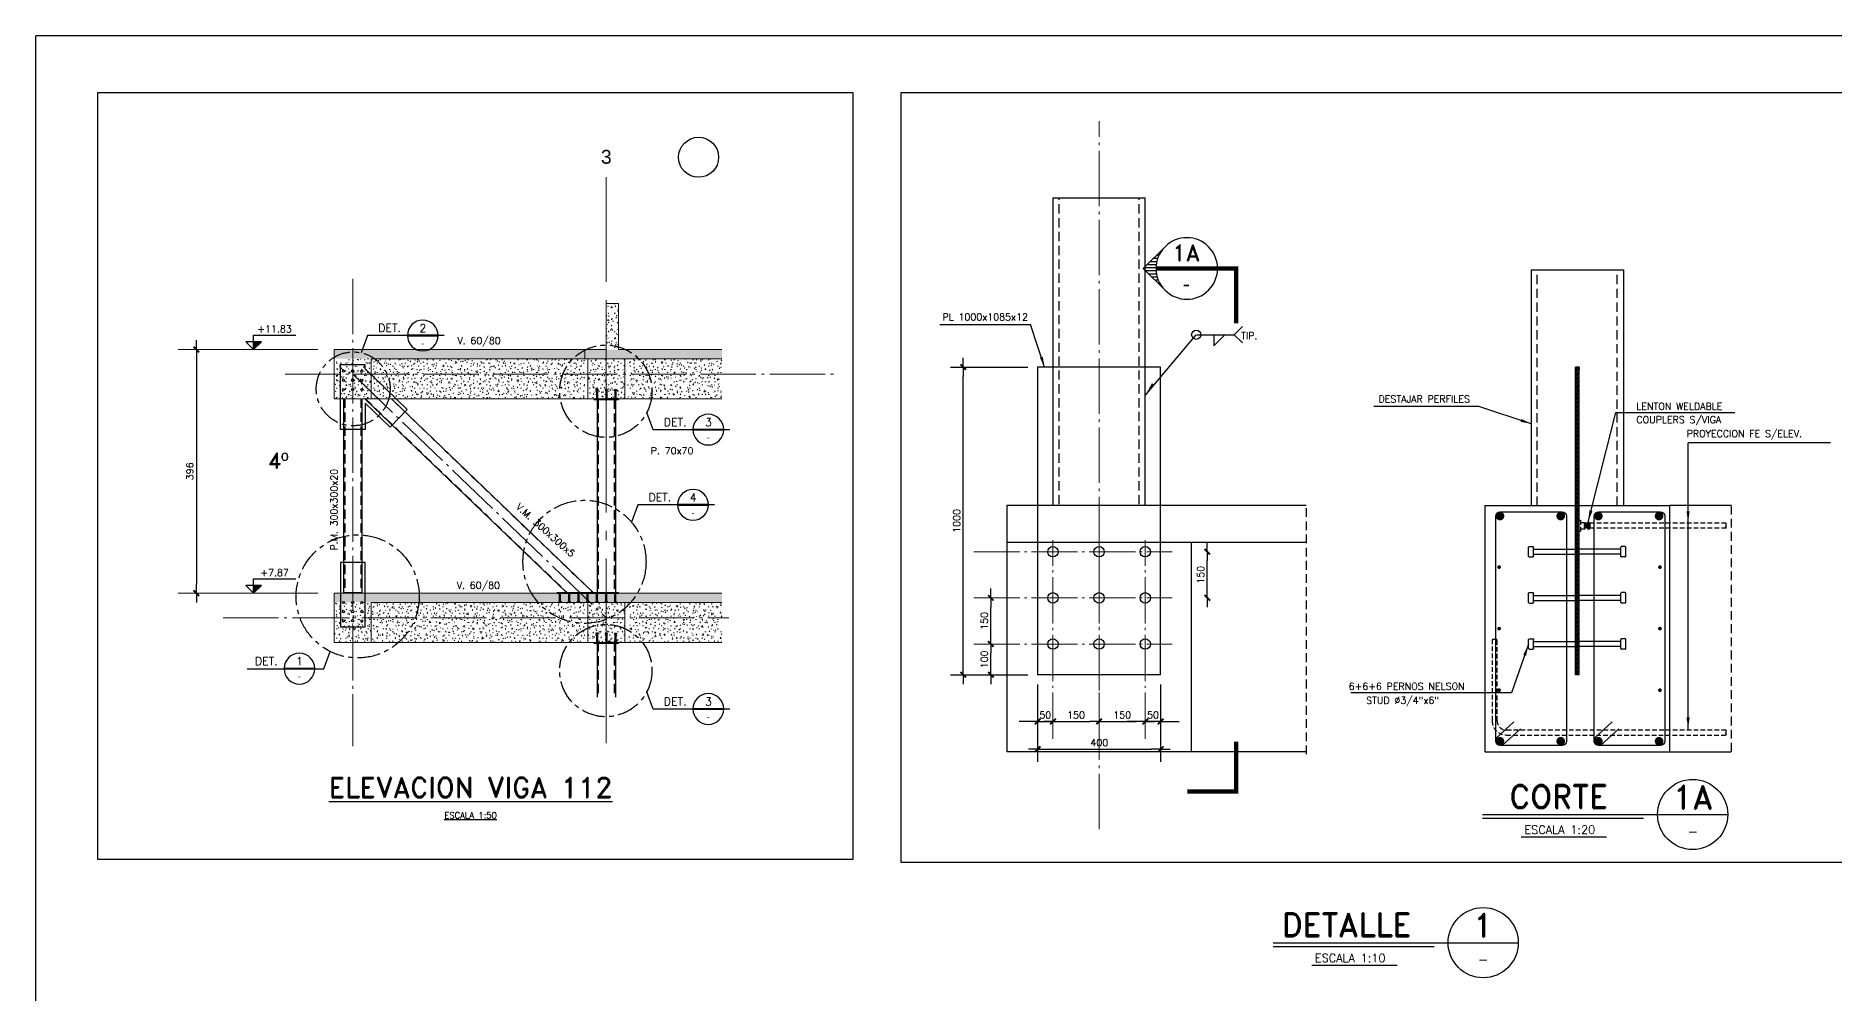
# Model space of a CAD drawing. Extents: x -16871 to 13446, y -24256 to 30894.
# Drawn here: x -58 to 2863, y 2563 to 4118 of the extents above; entities that cross this region are included whole.
import ezdxf
from ezdxf.enums import TextEntityAlignment as Align

# ---------------------------------------------------------------- set-up
doc = ezdxf.new("R2010")
doc.units = 0
doc.header["$LTSCALE"] = 30
doc.header["$MEASUREMENT"] = 0
for name, pattern in [('CENTER', [2, 1.25, -0.25, 0.25, -0.25]), ('DASHED', [0.75, 0.5, -0.25]), ('EJES', [12.5, 10, -1, 0.5, -1]), ('HIDDEN', [0.375, 0.25, -0.125]), ('RLE-PROYECCION', [0.71438, 0.47625, -0.23813])]:
    doc.linetypes.add(name, pattern=pattern)
doc.layers.get('0').update_dxf_attribs({"linetype": 'CONTINUOUS'})
for name, color, linetype in [('FE', 7, 'CONTINUOUS'), ('RL-CORTES', 5, 'CONTINUOUS'), ('RLA-CORTES', 5, 'CONTINUOUS'), ('RLA-COTAS1', 2, 'CONTINUOUS'), ('RLA-COTAS2', 1, 'CONTINUOUS'), ('RLA-FORMATO', 7, 'CONTINUOUS'), ('RLA-HATCH', 1, 'CONTINUOUS'), ('RLA-MUROS', 5, 'CONTINUOUS'), ('RLA-PERFILES', 3, 'CONTINUOUS'), ('RLA-SEGMENTO1', 2, 'DASHED'), ('RLA-SOLDADURAS', 2, 'CONTINUOUS'), ('RLA-TEXTOS', 3, 'CONTINUOUS'), ('RLA-TEXTOS2', 6, 'CONTINUOUS'), ('TEXTOS', 3, 'CONTINUOUS'), ('TEXTOS50A', 3, 'CONTINUOUS')]:
    doc.layers.add(name, color=color, linetype=linetype)
doc.layers.add('RLA-ACHURADO', color=30, linetype='RLE-PROYECCION', lineweight=15, transparency=0.7)
for name, color, linetype, lineweight in [('RLA-CONTORNO', 30, 'CONTINUOUS', 15), ('RLA-EJE', 3, 'CONTINUOUS', 25), ('RLA-EJES', 1, 'EJES', 9), ('RLA-NIVEL-1', 1, 'CONTINUOUS', 9), ('RLA-TEXTOS-1', 9, 'CONTINUOUS', 9), ('RLA-TITULO', 6, 'CONTINUOUS', 25)]:
    doc.layers.add(name, color=color, linetype=linetype, lineweight=lineweight)
doc.styles.add('Arial_1', font='arial.ttf', dxfattribs={"height": 22.5})
doc.styles.add('ROMAND', font='romand', dxfattribs={"height": 31.5})
doc.styles.add('RomanD_1', font='romand__.ttf', dxfattribs={"height": 10})
doc.styles.add('ROMANS', font='romans.shx', dxfattribs={"height": 11.25})
doc.styles.add('SIETE50', font='ROMAND.SHX', dxfattribs={"height": 31.5})
doc.linetypes.add('ZIGZAG', pattern='A,0.0001,-0.2,[131,ltypeshp.shx,S=0.2,R=0,X=-0.2,Y=0],-0.4,[131,ltypeshp.shx,S=0.2,R=180,X=0.2,Y=0],-0.2', length=0.8001)
doc.dimstyles.new('ING-50', dxfattribs={"dimscale": 50, "dimtxt": 0.27, "dimasz": 0.3, "dimexe": 0, "dimexo": 0, "dimgap": 0.1, "dimtad": 1, "dimdec": 1, "dimzin": 12, "dimdsep": 46, "dimtxsty": 'ROMANS', "dimblk": 'TICK1', "dimblk1": 'TICK1', "dimblk2": 'TICK1', "dimcen": 0.09, "dimclrd": 2, "dimclre": 1, "dimclrt": 3, "dimadec": 0, "dimazin": 0, "dimtfac": 1, "dimtdec": 0, "dimtix": 1, "dimtmove": 2, "dimatfit": 3, "dimldrblk": 'TICK1', "dimfxl": 0, "dimfxlon": 1, "dimtolj": 1, "dimtzin": 0, "dimarcsym": 0})
doc.dimstyles.new('ING10M', dxfattribs={"dimscale": 50, "dimtxt": 0.27, "dimasz": 0.3, "dimexe": 0.2, "dimexo": 1, "dimgap": 0.1, "dimtad": 1, "dimdec": 1, "dimlfac": 2, "dimzin": 12, "dimdsep": 46, "dimtxsty": 'ROMANS', "dimblk1": 'TICK1', "dimblk2": 'TICK1', "dimsah": 1, "dimcen": 0.09, "dimse1": 1, "dimse2": 1, "dimclrd": 2, "dimclre": 4, "dimclrt": 3, "dimadec": 0, "dimazin": 0, "dimtfac": 1, "dimtdec": 1, "dimtix": 1, "dimtmove": 2, "dimatfit": 3, "dimldrblk": 'TICK1', "dimfxl": 1, "dimtolj": 1, "dimtzin": 12, "dimarcsym": 0})
pattern_1 = [(0, (1648.658, 385.9916), (20.32, 5.08), [1.676, -13.564, 1.676, -13.564, -81.28]), (0, (1648.658, 385.9916), (20.32, 5.08), [-30.48, 1.676, -28.804, 1.676, -13.564, -35.56]), (0, (1648.658, 385.9916), (20.32, 5.08), [-76.2, 1.676, -8.484, 1.676, -23.724]), (120, (1656.278, 388.5316), (-14.559409, 15.057636), [1.676, -13.564, 1.676, -13.564, -81.28]), (120, (1656.278, 388.5316), (-14.559409, 15.057636), [-30.48, 1.676, -28.804, 1.676, -13.564, -35.56]), (120, (1656.278, 388.5316), (-14.559409, 15.057636), [-76.2, 1.676, -8.484, 1.676, -23.724]), (240, (1658.818, 398.6916), (-5.760591, -20.137636), [1.676, -13.564, 1.676, -13.564, -81.28]), (240, (1658.818, 398.6916), (-5.760591, -20.137636), [-30.48, 1.676, -28.804, 1.676, -13.564, -35.56]), (240, (1658.818, 398.6916), (-5.760591, -20.137636), [-76.2, 1.676, -8.484, 1.676, -23.724])]
pattern_2 = [(225, (700.31485, 5066.09225), (-0.35355339, 0.35355339), []), (135, (700.31485, 5066.09225), (0.35355339, 0.35355339), [])]

# ---------------------------------------------------------------- blocks, each defined once
blk = doc.blocks.new('T-DETALL')
at = {"color": 6}
for p, q in [((-154.5, -3.1), (177.6, -3.1)), ((-154.5, -8.1), (63.6, -8.1))]:
    blk.add_line(p, q, dxfattribs=at)
at = {"color": 3}
blk.add_line((-102.1, -33.6), (13.5, -33.6), dxfattribs=at)
blk.add_circle((130.1, -3.1), 47.5, dxfattribs=at)
at = {"color": 6, "style": 'SIETE50'}
blk.add_text('DETALLE', height=31.5, dxfattribs=at).set_placement((-142.7, 5.5))
blk.add_attdef('A', text='', height=31.5, dxfattribs=at).set_placement((130.2, 20.5), align=Align.MIDDLE_CENTER)
at = {"color": 3, "style": 'ROMANS'}
blk.add_attdef('ESCALA', (-97.8, -29.4), '', height=11.2, dxfattribs=at)
blk.add_attdef('-', text='', height=13, dxfattribs=at).set_placement((130.2, -25.9), align=Align.MIDDLE)
blk = doc.blocks.new('A$C056A6877')
at = {"layer": 'RLA-PERFILES'}
for p, q in [((0, 7.5), (0, -7.5)), ((1, 8.5), (7, 8.5)), ((8, 7.5), (8, -7.5)), ((8, 4), (76, 4)), ((1, -8.5), (7, -8.5)), ((8, -4), (76, -4))]:
    blk.add_line(p, q, dxfattribs=at)
for centre, start, end in [((1, 7.5), 90, 180), ((7, 7.5), 0, 90), ((1, -7.5), 180, 270), ((7, -7.5), 270, 0)]:
    blk.add_arc(centre, 1, start, end, dxfattribs=at)
blk = doc.blocks.new('*U17')
at = {"color": 2}
for p, q in [((10.3, 195), (25.1, 181.5)), ((5, 189.3), (19.8, 175.8))]:
    blk.add_line(p, q, dxfattribs=at)
at = {"layer": 'RLA-CORTES', "color": 2}
for p, q in [((5, 191.5), (5, 8.5)), ((59, 195), (8.5, 195)), ((62.5, 8.5), (62.5, 191.5)), ((8.5, 5), (59, 5))]:
    blk.add_line(p, q, dxfattribs=at)
for centre, start, end in [((8.5, 191.5), 90, 180), ((59, 191.5), 0, 90), ((8.5, 8.5), 180, 270), ((59, 8.5), 270, 0)]:
    blk.add_arc(centre, 3.5, start, end, dxfattribs=at)
blk = doc.blocks.new('FLECHA')
at = {"color": 2}
blk.add_lwpolyline([(0, 0, 0, 5, 0), (19.2, 0, 5, 5, 0)], format="xyseb", dxfattribs=at)
blk = doc.blocks.new('FP_5-EJE G')
at = {"layer": 'RLA-CONTORNO'}
blk.add_line((-1239.8, 1102), (-1239.8, 1102), dxfattribs=at)
blk = doc.blocks.new('Grid - RLE-EJE-192293-EJE G')
at = {"layer": 'RLA-EJE'}
blk.add_circle((410.2, 1495.5), 32.5, dxfattribs=at)
blk = doc.blocks.new('TICK1')
at = {"color": 2}
for points in [[(0, 0), (-1, 0)], [(0, 0), (1, 0)]]:
    blk.add_lwpolyline(points, dxfattribs=at)
at = {"color": 2, "const_width": 0.2}
blk.add_lwpolyline([(-0.3, -0.3), (0.3, 0.3)], dxfattribs=at)
blk = doc.blocks.new('*D23')
at = {"layer": 'RLA-COTAS1', "color": 2, "lineweight": -2, "transparency": 16777216}
blk.add_line((202.5, 3593.5), (202.5, 3227.5), dxfattribs=at)
at = {"layer": 'RLA-COTAS1', "color": 2, "lineweight": -2, "transparency": 16777216, "xscale": 15, "yscale": 15, "zscale": 15}
for p, rotation in [((202.5, 3608.5), 90), ((202.5, 3212.5), 270)]:
    blk.add_blockref('TICK1', p, dxfattribs=dict(at, rotation=rotation))
at = {"layer": 'RLA-COTAS1', "color": 3, "transparency": 16777216, "insert": (191.9, 3410.5), "char_height": 11.25, "attachment_point": 5, "rotation": 90, "style": 'ROMANS'}
blk.add_mtext('\\A1;396', dxfattribs=at)
blk = doc.blocks.new('nivel-el')
blk.add_hatch(color=1).paths.add_polyline_path([(0, 0), (12.5, 12.5), (0, 12.5)])
at = {"color": 3}
blk.add_lwpolyline([(0, 0), (12.5, 12.5), (-12.5, 12.5), (0, 0), (0, 23.61), (68.35, 23.61)], dxfattribs=at)
blk.add_lwpolyline([(0, 0), (12.5, 12.5), (0, 12.5), (0, 0)])
at = {"color": 3, "style": 'ROMANS', "flags": 4}
blk.add_attdef('%%P0.00', text='', height=11.25, dxfattribs=at).set_placement((33.96, 27.67), align=Align.CENTER)
blk = doc.blocks.new('SEAN')
at = {"color": 2, "const_width": 3.5}
blk.add_lwpolyline([(116.8, 0), (66.8, 0)], dxfattribs=at)
at = {"color": 1}
blk.add_arc((91.8, 0), 25, 0, 359.9024, dxfattribs=at)
at = {"color": 3, "style": 'ROMAND'}
blk.add_text('DET.', height=13, dxfattribs=at).set_placement((19.5, 5.7))
blk.add_attdef('1', text='', height=13, dxfattribs=at).set_placement((92, 12), align=Align.MIDDLE)
at = {"color": 3}
blk.add_attdef('-', text='', height=10, dxfattribs=at).set_placement((91.7, -12.5), align=Align.MIDDLE)
blk = doc.blocks.new('*D24')
at = {"layer": 'RLA-COTAS1', "color": 2, "lineweight": -2, "transparency": 16777216}
blk.add_line((1684.3, 3004), (1729.3, 3004), dxfattribs=at)
at = {"layer": 'RLA-COTAS1', "color": 2, "lineweight": -2, "transparency": 16777216, "xscale": 15, "yscale": 15, "zscale": 15, "rotation": 180}
blk.add_blockref('TICK1', (1669.3, 3004), dxfattribs=at)
at = {"layer": 'RLA-COTAS1', "color": 2, "lineweight": -2, "transparency": 16777216, "xscale": 15, "yscale": 15, "zscale": 15}
blk.add_blockref('TICK1', (1744.3, 3004), dxfattribs=at)
at = {"layer": 'RLA-COTAS1', "color": 3, "transparency": 16777216, "insert": (1706.8, 3014.6), "char_height": 11.25, "attachment_point": 5, "style": 'ROMANS'}
blk.add_mtext('\\A1;150', dxfattribs=at)
blk = doc.blocks.new('*D25')
at = {"layer": 'RLA-COTAS1', "color": 2, "lineweight": -2, "transparency": 16777216}
for p, q in [((1554.3, 3004), (1539.3, 3004)), ((1569.3, 3004), (1594.3, 3004)), ((1609.3, 3004), (1624.3, 3004))]:
    blk.add_line(p, q, dxfattribs=at)
at = {"layer": 'RLA-COTAS1', "color": 2, "lineweight": -2, "transparency": 16777216, "xscale": 15, "yscale": 15, "zscale": 15}
blk.add_blockref('TICK1', (1569.3, 3004), dxfattribs=at)
at = {"layer": 'RLA-COTAS1', "color": 2, "lineweight": -2, "transparency": 16777216, "xscale": 15, "yscale": 15, "zscale": 15, "rotation": 180}
blk.add_blockref('TICK1', (1594.3, 3004), dxfattribs=at)
at = {"layer": 'RLA-COTAS1', "color": 3, "transparency": 16777216, "insert": (1581.8, 3014.6), "char_height": 11.25, "attachment_point": 5, "style": 'ROMANS'}
blk.add_mtext('\\A1;50', dxfattribs=at)
blk = doc.blocks.new('*D26')
at = {"layer": 'RLA-COTAS1', "color": 2, "lineweight": -2, "transparency": 16777216}
blk.add_line((1584.6, 2959), (1754.6, 2959), dxfattribs=at)
at = {"layer": 'RLA-COTAS1', "color": 2, "lineweight": -2, "transparency": 16777216, "xscale": 15, "yscale": 15, "zscale": 15, "rotation": 180}
blk.add_blockref('TICK1', (1569.6, 2959), dxfattribs=at)
at = {"layer": 'RLA-COTAS1', "color": 2, "lineweight": -2, "transparency": 16777216, "xscale": 15, "yscale": 15, "zscale": 15}
blk.add_blockref('TICK1', (1769.6, 2959), dxfattribs=at)
at = {"layer": 'RLA-COTAS1', "color": 3, "transparency": 16777216, "insert": (1669.6, 2969.6), "char_height": 11.25, "attachment_point": 5, "style": 'ROMANS'}
blk.add_mtext('\\A1;400', dxfattribs=at)
blk = doc.blocks.new('*D27')
at = {"layer": 'RLA-COTAS1', "color": 2, "lineweight": -2, "transparency": 16777216}
for p, q in [((1729.3, 3004), (1714.3, 3004)), ((1769.3, 3004), (1744.3, 3004)), ((1784.3, 3004), (1799.3, 3004))]:
    blk.add_line(p, q, dxfattribs=at)
at = {"layer": 'RLA-COTAS1', "color": 2, "lineweight": -2, "transparency": 16777216, "xscale": 15, "yscale": 15, "zscale": 15}
blk.add_blockref('TICK1', (1744.3, 3004), dxfattribs=at)
at = {"layer": 'RLA-COTAS1', "color": 2, "lineweight": -2, "transparency": 16777216, "xscale": 15, "yscale": 15, "zscale": 15, "rotation": 180}
blk.add_blockref('TICK1', (1769.3, 3004), dxfattribs=at)
at = {"layer": 'RLA-COTAS1', "color": 3, "transparency": 16777216, "insert": (1756.8, 3014.6), "char_height": 11.25, "attachment_point": 5, "style": 'ROMANS'}
blk.add_mtext('\\A1;50', dxfattribs=at)
blk = doc.blocks.new('*D28')
at = {"layer": 'RLA-COTAS1', "color": 2, "lineweight": -2, "transparency": 16777216}
blk.add_line((1609.3, 3004), (1654.3, 3004), dxfattribs=at)
at = {"layer": 'RLA-COTAS1', "color": 2, "lineweight": -2, "transparency": 16777216, "xscale": 15, "yscale": 15, "zscale": 15, "rotation": 180}
blk.add_blockref('TICK1', (1594.3, 3004), dxfattribs=at)
at = {"layer": 'RLA-COTAS1', "color": 2, "lineweight": -2, "transparency": 16777216, "xscale": 15, "yscale": 15, "zscale": 15}
blk.add_blockref('TICK1', (1669.3, 3004), dxfattribs=at)
at = {"layer": 'RLA-COTAS1', "color": 3, "transparency": 16777216, "insert": (1631.8, 3014.6), "char_height": 11.25, "attachment_point": 5, "style": 'ROMANS'}
blk.add_mtext('\\A1;150', dxfattribs=at)
blk = doc.blocks.new('*D29')
at = {"layer": 'RLA-COTAS1', "color": 2, "lineweight": -2, "transparency": 16777216}
blk.add_line((1845.1, 3219.9), (1845.1, 3264.9), dxfattribs=at)
at = {"layer": 'RLA-COTAS1', "color": 2, "lineweight": -2, "transparency": 16777216, "xscale": 15, "yscale": 15, "zscale": 15}
for p, rotation in [((1845.1, 3279.9), 90), ((1845.1, 3204.9), 270)]:
    blk.add_blockref('TICK1', p, dxfattribs=dict(at, rotation=rotation))
at = {"layer": 'RLA-COTAS1', "color": 3, "transparency": 16777216, "insert": (1834.5, 3242.4), "char_height": 11.25, "attachment_point": 5, "rotation": 90, "style": 'ROMANS'}
blk.add_mtext('\\A1;150', dxfattribs=at)
blk = doc.blocks.new('*D30')
at = {"layer": 'RLA-COTAS1', "color": 2, "lineweight": -2, "transparency": 16777216}
blk.add_line((1493.4, 3144.9), (1493.4, 3189.9), dxfattribs=at)
at = {"layer": 'RLA-COTAS1', "color": 2, "lineweight": -2, "transparency": 16777216, "xscale": 15, "yscale": 15, "zscale": 15}
for p, rotation in [((1493.4, 3204.9), 90), ((1493.4, 3129.9), 270)]:
    blk.add_blockref('TICK1', p, dxfattribs=dict(at, rotation=rotation))
at = {"layer": 'RLA-COTAS1', "color": 3, "transparency": 16777216, "insert": (1482.8, 3167.4), "char_height": 11.25, "attachment_point": 5, "rotation": 90, "style": 'ROMANS'}
blk.add_mtext('\\A1;150', dxfattribs=at)
blk = doc.blocks.new('*D31')
at = {"layer": 'RLA-COTAS1', "color": 2, "lineweight": -2, "transparency": 16777216}
blk.add_line((1493.4, 3094.9), (1493.4, 3114.9), dxfattribs=at)
at = {"layer": 'RLA-COTAS1', "color": 2, "lineweight": -2, "transparency": 16777216, "xscale": 15, "yscale": 15, "zscale": 15}
for p, rotation in [((1493.4, 3129.9), 90), ((1493.4, 3079.9), 270)]:
    blk.add_blockref('TICK1', p, dxfattribs=dict(at, rotation=rotation))
at = {"layer": 'RLA-COTAS1', "color": 3, "transparency": 16777216, "insert": (1482.8, 3104.9), "char_height": 11.25, "attachment_point": 5, "rotation": 90, "style": 'ROMANS'}
blk.add_mtext('\\A1;100', dxfattribs=at)
blk = doc.blocks.new('*X32')
at = {"color": 0}
for p, q in [((2610.1, 1260), (2610.4, 1260)), ((2611.9, 1257.5), (2612.9, 1257.5)), ((2613.2, 1255), (2615.4, 1255)), ((2614.2, 1252.5), (2617.9, 1252.5)), ((2614.9, 1250), (2620.4, 1250)), ((2615.3, 1247.5), (2622.9, 1247.5)), ((2615.4, 1242.5), (2623.9, 1242.5)), ((2615.5, 1245), (2625.4, 1245)), ((2608.8, 1227.5), (2608.9, 1227.5)), ((2610.9, 1230), (2611.4, 1230)), ((2612.4, 1232.5), (2613.9, 1232.5)), ((2613.6, 1235), (2616.4, 1235)), ((2614.5, 1237.5), (2618.9, 1237.5)), ((2615.1, 1240), (2621.4, 1240))]:
    blk.add_line(p, q, dxfattribs=at)
blk = doc.blocks.new('*U34')
at = {"layer": 'RLA-CORTES', "color": 2, "linetype": 'Continuous'}
for p, q in [((-57.7, 77.3), (-75.4, 59.6)), ((-75.4, 59.6), (-57.7, 42))]:
    blk.add_line(p, q, dxfattribs=at)
at = {"layer": 'RLA-CORTES', "color": 2, "linetype": 'Continuous', "const_width": 3.5}
blk.add_lwpolyline([(-65, 59.6), (0, 59.6), (0, 15.1)], dxfattribs=at)
at = {"layer": 'RLA-CORTES', "color": 2, "const_width": 3.51}
blk.add_lwpolyline([(-39.5, -365.4), (0, -365.4), (0, -325)], dxfattribs=at)
at = {"layer": 'RLA-CORTES', "color": 2, "linetype": 'Continuous'}
blk.add_arc((-40, 59.6), 25, 135, 225, dxfattribs=at)
at = {"layer": 'RLA-CORTES', "color": 1, "linetype": 'Continuous'}
blk.add_arc((-40, 59.6), 25, 225, 135, dxfattribs=at)
at = {"layer": 'RLA-CORTES', "color": 2, "linetype": 'Continuous', "xscale": -1}
blk.add_blockref('*X32', (2550.5, -1184.9), dxfattribs=at)
at = {"layer": 'RLA-CORTES', "color": 3, "linetype": 'Continuous', "style": 'ROMAND', "flags": 12}
blk.add_attdef('CORTE', text='', height=13, dxfattribs=at).set_placement((-40.6, 65.9), align=Align.CENTER)
at = {"layer": 'RLA-CORTES', "color": 3, "linetype": 'Continuous', "flags": 12}
blk.add_attdef('PLANO', text='', height=13, dxfattribs=at).set_placement((-40.4, 40.8), align=Align.CENTER)
at = {"layer": 'RLA-CORTES', "color": 3, "linetype": 'Continuous', "style": 'ROMAND', "flags": 13}
blk.add_attdef('NUM', text='', height=13, dxfattribs=at).set_placement((42.9, -11), align=Align.MIDDLE)
blk = doc.blocks.new('TITULO-CORTE')
at = {"layer": 'RLA-CORTES', "color": 6}
for p, q in [((-177.2, 51.3), (154.8, 51.3)), ((-177.2, 46.3), (40.8, 46.3))]:
    blk.add_line(p, q, dxfattribs=at)
at = {"layer": 'RLA-CORTES', "color": 3}
blk.add_line((-124.8, 20.8), (-9.3, 20.8), dxfattribs=at)
blk.add_circle((107.3, 51.3), 47.5, dxfattribs=at)
at = {"layer": 'RLA-CORTES', "color": 6, "style": 'SIETE50'}
blk.add_text('CORTE', height=31.5, dxfattribs=at).set_placement((-140.9, 59.8))
at = {"layer": 'RLA-CORTES', "color": 6, "style": 'SIETE50', "flags": 12}
blk.add_attdef('CORTE', text='', height=31.5, dxfattribs=at).set_placement((107.4, 74.9), align=Align.MIDDLE_CENTER)
at = {"layer": 'RLA-CORTES', "color": 3, "style": 'ROMANS', "flags": 12}
blk.add_attdef('ESCALA', (-120.5, 25), '', height=11.2, dxfattribs=at)
blk.add_attdef('PLANO', text='', height=13, dxfattribs=at).set_placement((107.5, 28.5), align=Align.MIDDLE)
blk = doc.blocks.new('*D36')
at = {"layer": 'RLA-COTAS1', "color": 2, "lineweight": -2, "transparency": 16777216}
blk.add_line((1448.4, 3094.9), (1448.4, 3564.9), dxfattribs=at)
at = {"layer": 'RLA-COTAS1', "color": 2, "lineweight": -2, "transparency": 16777216, "xscale": 15, "yscale": 15, "zscale": 15}
for p, rotation in [((1448.4, 3579.9), 90), ((1448.4, 3079.9), 270)]:
    blk.add_blockref('TICK1', p, dxfattribs=dict(at, rotation=rotation))
at = {"layer": 'RLA-COTAS1', "color": 3, "transparency": 16777216, "insert": (1437.8, 3329.9), "char_height": 11.25, "attachment_point": 5, "rotation": 90, "style": 'ROMANS'}
blk.add_mtext('\\A1;1000', dxfattribs=at)

msp = doc.modelspace()

# ---------------------------------------------------------------- hatches: boundary and pattern name
at = {"layer": 'RLA-ACHURADO'}
h = msp.add_hatch(dxfattribs=at)
h.set_pattern_fill('SAND - DENSE', color=256, style=0, pattern_type=2)
h.set_pattern_definition(pattern_1)
h.paths.add_polyline_path([(888.547, 3608.47), (888.547, 3683.47), (868.547, 3683.47), (868.547, 3608.47)], flags=0)
h = msp.add_hatch(dxfattribs=at)
h.set_pattern_fill('SAND - DENSE', color=256, style=0, pattern_type=2)
h.set_pattern_definition(pattern_1)
h.paths.add_polyline_path([(1056.5, 3593.47), (1056.5, 3608.47), (426.53, 3608.47), (426.53, 3593.47)])
h = msp.add_hatch(dxfattribs=at)
h.set_pattern_fill('SAND - DENSE', color=256, style=0, pattern_type=2)
h.set_pattern_definition(pattern_1)
h.paths.add_polyline_path([(486.53, 3528.47), (486.53, 3593.47), (426.53, 3593.47), (426.53, 3528.47), (480.12, 3528.47)], flags=0)
h = msp.add_hatch(dxfattribs=at)
h.set_pattern_fill('SAND - DENSE', color=256, style=0, pattern_type=2)
h.set_pattern_definition(pattern_1)
h.paths.add_polyline_path([(742.96, 3528.47), (833.53, 3528.47), (833.53, 3593.47), (486.53, 3593.47), (486.53, 3528.47), (637.824, 3528.47)], flags=0)
h = msp.add_hatch(dxfattribs=at)
h.set_pattern_fill('SAND - DENSE', color=256, style=0, pattern_type=2)
h.set_pattern_definition(pattern_1)
h.paths.add_polyline_path([(848.096, 3528.47), (898.547, 3528.47), (898.547, 3593.47), (838.547, 3593.47), (838.547, 3528.47)], flags=0)
h = msp.add_hatch(dxfattribs=at)
h.set_pattern_fill('SAND - DENSE', color=256, style=0, pattern_type=2)
h.set_pattern_definition(pattern_1)
h.paths.add_polyline_path([(1056.5, 3528.47), (1056.5, 3593.47), (903.53, 3593.47), (903.53, 3528.47)])
h = msp.add_hatch(dxfattribs=at)
h.set_pattern_fill('SAND - DENSE', color=256, style=0, pattern_type=2)
h.set_pattern_definition(pattern_1)
h.paths.add_polyline_path([(1056.5, 3197.47), (1056.5, 3212.47), (426.53, 3212.47), (426.53, 3197.47)])
h = msp.add_hatch(dxfattribs=at)
h.set_pattern_fill('SAND - DENSE', color=256, style=0, pattern_type=2)
h.set_pattern_definition(pattern_1)
h.paths.add_polyline_path([(426.53, 3132.47), (486.53, 3132.47), (486.53, 3197.47), (426.53, 3197.47)], flags=0)
h = msp.add_hatch(dxfattribs=at)
h.set_pattern_fill('SAND - DENSE', color=256, style=0, pattern_type=2)
h.set_pattern_definition(pattern_1)
h.paths.add_polyline_path([(532.688, 3132.47), (833.53, 3132.47), (833.53, 3197.47), (486.53, 3197.47), (486.53, 3132.47)], flags=0)
h = msp.add_hatch(dxfattribs=at)
h.set_pattern_fill('SAND - DENSE', color=256, style=0, pattern_type=2)
h.set_pattern_definition(pattern_1)
h.paths.add_polyline_path([(838.547, 3132.47), (898.547, 3132.47), (898.547, 3197.47), (838.547, 3197.47)], flags=0)
h = msp.add_hatch(dxfattribs=at)
h.set_pattern_fill('SAND - DENSE', color=256, style=0, pattern_type=2)
h.set_pattern_definition(pattern_1)
h.paths.add_polyline_path([(1056.5, 3132.47), (1056.5, 3197.47), (903.53, 3197.47), (903.53, 3132.47)])
at = {"layer": 'RLA-HATCH'}
h = msp.add_hatch(dxfattribs=at)
h.set_pattern_fill('_U', color=256, scale=2.5, angle=45, style=0, double=1, pattern_type=0)
h.set_pattern_definition([(135, (12115.2579, 4199.7742), (1.76776695, 1.76776695), []), (45, (12115.2579, 4199.7742), (1.76776695, -1.76776695), [])])
h.paths.add_polyline_path([(2443.145, 3579.857), (2449.145, 3579.857), (2449.145, 3079.857), (2443.145, 3079.857)])
h = msp.add_hatch(dxfattribs=at)
h.set_pattern_fill('_U', color=256, scale=0.5, angle=135, style=0, double=1, pattern_type=0)
h.set_pattern_definition([(225, (700.31485, 5462.09225), (-0.35355339, 0.35355339), []), (135, (700.31485, 5462.09225), (0.35355339, 0.35355339), [])])
h.paths.add_polyline_path([(888.498, 3527.27), (888.498, 3528.47), (848.562, 3528.47), (848.562, 3527.27)])
h = msp.add_hatch(dxfattribs=at)
h.set_pattern_fill('_U', color=256, scale=0.5, angle=135, style=0, double=1, pattern_type=0)
h.set_pattern_definition(pattern_2)
h.paths.add_polyline_path([(888.498, 3213.67), (888.498, 3212.47), (788.498, 3212.47), (788.498, 3213.67)])
h = msp.add_hatch(dxfattribs=at)
h.set_pattern_fill('_U', color=256, scale=0.5, angle=135, style=0, double=1, pattern_type=0)
h.set_pattern_definition(pattern_2)
h.paths.add_polyline_path([(888.498, 3131.27), (888.498, 3132.47), (848.562, 3132.47), (848.562, 3131.27)])

# ---------------------------------------------------------------- linework, layer by layer
at = {"color": 1}
for points in [[(605.127, 3631.148), (480.617, 3631.148), (470.477, 3603.129)], [(1069.076, 3478.206), (944.566, 3478.206), (934.426, 3506.225)], [(1044.207, 3355.959), (919.697, 3355.959), (909.557, 3327.939)], [(285.261, 3089.753), (409.771, 3089.753), (419.912, 3117.773)], [(1069.076, 3024.206), (944.566, 3024.206), (934.426, 3052.225)]]:
    msp.add_lwpolyline(points, dxfattribs=at)
at = {"color": 1, "linetype": 'CENTER'}
for centre, radius in [((457.368, 3544.578), 60), ((867.826, 3540.715), 75), ((833.117, 3263.465), 100), ((464.601, 3207.232), 100), ((867.826, 3086.715), 75)]:
    msp.add_circle(centre, radius, dxfattribs=at)
at = {"layer": 'FE', "color": 1, "linetype": 'HIDDEN'}
for p, q in [((2449.145, 3331.344), (2451.365, 3331.344)), ((2451.365, 3331.344), (2451.365, 3313.474)), ((2449.145, 3313.474), (2451.365, 3313.474)), ((2451.365, 3327.515), (2466.507, 3327.515)), ((2451.365, 3317.303), (2466.507, 3317.303)), ((2466.507, 3327.515), (2466.507, 3317.303)), ((2687.862, 3326.405), (2466.507, 3326.405)), ((2687.862, 3318.413), (2466.507, 3318.413))]:
    msp.add_line(p, q, dxfattribs=at)
at = {"layer": 'FE', "color": 1, "linetype": 'HIDDEN', "ltscale": 0.25}
for p, q in [((2462.29, 3326.405), (2457.627, 3326.093)), ((2457.627, 3326.093), (2457.627, 3318.729)), ((2462.29, 3318.413), (2457.627, 3318.729)), ((2466.507, 3326.405), (2462.29, 3326.405)), ((2466.507, 3318.413), (2462.29, 3318.413))]:
    msp.add_line(p, q, dxfattribs=at)
at = {"layer": 'FE', "color": 1, "linetype": 'HIDDEN', "ltscale": 0.15}
for p, q in [((2458.095, 3326.255), (2458.095, 3318.565)), ((2458.745, 3326.278), (2458.745, 3318.541)), ((2459.395, 3326.302), (2459.395, 3318.518)), ((2460.045, 3326.325), (2460.045, 3318.494)), ((2460.694, 3326.348), (2460.694, 3318.471)), ((2461.344, 3326.371), (2461.344, 3318.447)), ((2461.994, 3326.405), (2461.994, 3318.424)), ((2462.644, 3326.405), (2462.644, 3318.413)), ((2463.294, 3326.405), (2463.294, 3318.413)), ((2463.943, 3326.405), (2463.943, 3318.413)), ((2464.593, 3326.405), (2464.593, 3318.413)), ((2465.243, 3326.405), (2465.243, 3318.413)), ((2465.893, 3326.405), (2465.893, 3318.413))]:
    msp.add_line(p, q, dxfattribs=at)
at = {"layer": 'FE', "color": 1, "linetype": 'HIDDEN'}
msp.add_lwpolyline([(2687.862, 2990), (2331.007, 2990, -0.41421356), (2316.007, 3005), (2316.007, 3137.095), (2308.015, 3137.095), (2308.015, 3005.008, 0.41421356), (2331.015, 2982.008), (2687.862, 2982.008)], format="xyb", dxfattribs=at)
at = {"layer": 'FE', "color": 2}
for centre, start, end in [((2690.465, 3320.394), 141.994499, 217.268583), ((2690.465, 3320.394), 141.994499, 217.268583), ((2685.258, 3324.424), 321.994499, 37.268583), ((2685.283, 3320.428), 321.994499, 37.268583), ((2690.465, 2983.989), 141.994499, 217.268583), ((2690.465, 2983.989), 141.994499, 217.268583), ((2685.258, 2988.019), 321.994499, 37.268583), ((2685.283, 2984.023), 321.994499, 37.268583)]:
    msp.add_arc(centre, 3.272, start, end, dxfattribs=at)
at = {"layer": 'RL-CORTES', "color": 2, "const_width": 7}
for points in [[(2324.145, 3337.857, -1), (2317.145, 3337.857, -1)], [(2422.812, 3337.857, -1), (2415.812, 3337.857, -1)], [(2483.978, 3337.857, -1), (2476.978, 3337.857, -1)], [(2582.645, 3337.857, -1), (2575.645, 3337.857, -1)], [(2317.145, 2971.857, -1), (2324.145, 2971.857, -1)], [(2415.812, 2971.857, -1), (2422.812, 2971.857, -1)], [(2476.978, 2971.857, -1), (2483.978, 2971.857, -1)], [(2575.645, 2971.857, -1), (2582.645, 2971.857, -1)]]:
    msp.add_lwpolyline(points, format="xyb", close=True, dxfattribs=at)
at = {"layer": 'RLA-CONTORNO'}
for p, q in [((888.547, 3683.47), (868.547, 3683.47)), ((868.547, 3683.47), (868.547, 3608.47)), ((888.547, 3608.47), (888.547, 3683.47)), ((868.547, 3608.47), (426.53, 3608.47)), ((426.53, 3608.47), (426.53, 3593.47)), ((833.53, 3608.47), (833.53, 3593.47)), ((1056.5, 3608.47), (888.547, 3608.47)), ((426.53, 3593.47), (426.53, 3528.47)), ((486.53, 3593.47), (838.547, 3593.47)), ((486.53, 3528.47), (486.53, 3593.47)), ((838.547, 3593.47), (838.547, 3528.47)), ((898.542, 3593.47), (838.552, 3593.47)), ((898.547, 3593.47), (1056.5, 3593.47)), ((898.547, 3528.47), (898.547, 3593.47)), ((426.53, 3528.47), (486.53, 3528.47)), ((838.547, 3528.47), (486.53, 3528.47)), ((838.547, 3528.47), (898.547, 3528.47)), ((1056.5, 3528.47), (898.547, 3528.47)), ((471.53, 3250.984), (471.53, 3215.812)), ((445.53, 3213.74), (441.53, 3213.74)), ((467.53, 3213.74), (445.53, 3213.74)), ((471.53, 3213.74), (467.53, 3213.74)), ((1056.5, 3212.47), (426.53, 3212.47)), ((426.53, 3212.47), (426.53, 3197.47)), ((426.53, 3197.47), (426.53, 3132.47)), ((486.53, 3197.47), (838.547, 3197.47)), ((486.53, 3132.47), (486.53, 3197.47)), ((838.547, 3197.47), (838.547, 3132.47)), ((898.542, 3197.47), (838.552, 3197.47)), ((898.547, 3197.47), (1056.5, 3197.47)), ((898.547, 3132.47), (898.547, 3197.47)), ((426.53, 3132.47), (486.53, 3132.47)), ((838.547, 3132.47), (486.53, 3132.47)), ((838.547, 3132.47), (898.547, 3132.47)), ((1056.5, 3132.47), (898.547, 3132.47))]:
    msp.add_line(p, q, dxfattribs=at)
at = {"layer": 'RLA-CONTORNO', "flags": 128}
for points in [[(471.53, 3252.24), (471.53, 3252.209), (471.53, 3252.116), (471.53, 3251.966), (471.53, 3251.767), (471.53, 3251.529), (471.53, 3251.263), (471.53, 3250.984)], [(471.53, 3215.812), (471.53, 3215.532), (471.53, 3215.267), (471.53, 3215.028), (471.53, 3214.829), (471.53, 3214.68), (471.53, 3214.587), (471.53, 3214.555)]]:
    msp.add_lwpolyline(points, dxfattribs=at)
at = {"layer": 'RLA-CORTES', "color": 2}
for points in [[(1269.574, 4025.455), (41.9, 4025.455), (41.9, 2780.455), (1269.574, 2780.455)], [(3247.34, 4025.455), (1347.34, 4025.455), (1347.34, 2775.455), (3247.34, 2775.455)]]:
    msp.add_lwpolyline(points, close=True, dxfattribs=at)
at = {"layer": 'RLA-CORTES', "color": 2, "const_width": 3}
for points in [[(2319.245, 3256.357, 1), (2319.245, 3253.357, 1)], [(2580.545, 3256.357, 1), (2580.545, 3253.357, 1)], [(2319.245, 3156.357, 1), (2319.245, 3153.357, 1)], [(2580.545, 3156.357, 1), (2580.545, 3153.357, 1)], [(2319.245, 3056.357, 1), (2319.245, 3053.357, 1)], [(2580.545, 3056.357, 1), (2580.545, 3053.357, 1)]]:
    msp.add_lwpolyline(points, format="xyb", close=True, dxfattribs=at)
at = {"layer": 'RLA-COTAS2'}
for p, q in [((1427.714, 3579.857), (1553.392, 3579.857)), ((1427.714, 3079.857), (1553.392, 3079.857)), ((1569.598, 2938.293), (1569.598, 3063.971)), ((1769.598, 2938.293), (1769.598, 3063.971))]:
    msp.add_line(p, q, dxfattribs=at)
at = {"layer": 'RLA-EJES', "ltscale": 0.3}
for p, q in [((1669.278, 2829.158), (1669.278, 3979.347)), ((456.53, 3723.212), (456.53, 2963.605)), ((346.634, 3568.47), (1243.449, 3568.47)), ((456.53, 3568.47), (868.53, 3172.47)), ((246.224, 3172.47), (1067.895, 3172.47))]:
    msp.add_line(p, q, dxfattribs=at)
at = {"layer": 'RLA-EJES'}
for p, q in [((868.53, 3864.533), (868.53, 3888.47)), ((868.53, 2968.715), (868.53, 3864.533))]:
    msp.add_line(p, q, dxfattribs=at)
at = {"layer": 'RLA-EJES', "ltscale": 0.25}
for p, q in [((1465.672, 3279.857), (1788.15, 3279.857)), ((1594.278, 2975.931), (1594.278, 3298.409)), ((1669.278, 2975.931), (1669.278, 3298.409)), ((1744.278, 2975.931), (1744.278, 3298.409)), ((1465.672, 3204.857), (1788.15, 3204.857)), ((1465.672, 3129.857), (1788.15, 3129.857))]:
    msp.add_line(p, q, dxfattribs=at)
at = {"layer": 'RLA-FORMATO', "color": 6, "linetype": 'Continuous'}
for p in [(-58.1, 68.098), (5686.9, 4118.098)]:
    msp.add_line(p, (-58.1, 4118.098), dxfattribs=at)
at = {"layer": 'RLA-MUROS'}
for p, q in [((1519.278, 3354.857), (1519.278, 2954.857)), ((2005.778, 3354.857), (1519.278, 3354.857)), ((2296.145, 3354.857), (2596.145, 3354.857)), ((2296.145, 3354.857), (2296.145, 2954.857)), ((2596.145, 3354.857), (2596.145, 2954.857)), ((2696.145, 3354.857), (2596.145, 3354.857)), ((2005.778, 3294.857), (1519.278, 3294.857)), ((2005.778, 3294.857), (1680.778, 3294.857)), ((1819.278, 2954.857), (1819.278, 3294.857)), ((2005.778, 2954.857), (1519.278, 2954.857)), ((2296.145, 2954.857), (2596.145, 2954.857)), ((2596.145, 2954.857), (2696.145, 2954.857))]:
    msp.add_line(p, q, dxfattribs=at)
at = {"layer": 'RLA-MUROS', "color": 1, "linetype": 'RLE-PROYECCION'}
for p, q in [((2005.778, 3350.676), (2005.778, 2950.676)), ((2696.145, 3354.857), (2696.145, 2954.857))]:
    msp.add_line(p, q, dxfattribs=at)
at = {"layer": 'RLA-NIVEL-1'}
for p, q in [((173, 3608.47), (399.881, 3608.47)), ((173, 3212.47), (399.881, 3212.47))]:
    msp.add_line(p, q, dxfattribs=at)
at = {"layer": 'RLA-PERFILES'}
for p, q in [((1594.278, 3854.847), (1594.278, 3354.857)), ((1744.278, 3354.857), (1744.278, 3854.847)), ((2371.145, 3737.857), (2371.145, 3354.857)), ((2521.145, 3737.857), (2521.145, 3354.857)), ((436.53, 3527.67), (436.53, 3583.47)), ((476.53, 3583.47), (436.53, 3583.47)), ((476.53, 3576.987), (476.53, 3583.47)), ((476.53, 3576.987), (544.886, 3511.285)), ((1769.278, 3579.857), (1569.278, 3579.857)), ((1569.278, 3579.857), (1569.278, 3354.676)), ((1769.278, 3079.857), (1769.278, 3579.857)), ((436.53, 3478.47), (436.53, 3527.67)), ((441.53, 3528.47), (441.53, 3213.67)), ((471.53, 3528.47), (471.53, 3213.67)), ((476.5, 3528.47), (804.02, 3213.67)), ((476.53, 3521.506), (476.53, 3478.47)), ((476.53, 3521.506), (517.168, 3482.447)), ((517.168, 3482.447), (544.886, 3511.285)), ((519.792, 3528.47), (847.312, 3213.67)), ((853.53, 3527.27), (853.53, 3212.47)), ((883.53, 3527.27), (883.53, 3212.47)), ((476.53, 3478.47), (436.53, 3478.47)), ((1569.278, 3354.676), (1569.278, 3079.857)), ((476.53, 3262.47), (436.53, 3262.47)), ((436.53, 3262.47), (436.53, 3213.27)), ((476.53, 3157.47), (476.53, 3262.47)), ((436.53, 3213.27), (436.53, 3157.47)), ((476.53, 3157.47), (436.53, 3157.47)), ((853.53, 3132.47), (853.53, 3043.5)), ((883.53, 3132.47), (883.53, 3043.5)), ((1769.278, 3079.857), (1569.278, 3079.857))]:
    msp.add_line(p, q, dxfattribs=at)
at = {"layer": 'RLA-PERFILES', "color": 1, "linetype": 'ZIGZAG'}
for p, q in [((1594.278, 3854.847), (1744.278, 3854.847)), ((2371.145, 3737.857), (2521.145, 3737.857))]:
    msp.add_line(p, q, dxfattribs=at)
at = {"layer": 'RLA-PERFILES', "color": 4}
for p, q in [((2443.145, 3079.857), (2443.145, 3579.857)), ((2449.145, 3579.857), (2443.145, 3579.857)), ((2449.145, 3079.857), (2449.145, 3579.857)), ((2449.145, 3579.857), (2449.145, 3575.857)), ((848.562, 3528.47), (888.498, 3528.47)), ((848.562, 3528.47), (848.562, 3527.27)), ((848.562, 3527.27), (888.498, 3527.27)), ((888.498, 3528.47), (869.298, 3528.47)), ((888.498, 3528.47), (888.498, 3527.27)), ((888.498, 3528.47), (888.498, 3527.27)), ((788.498, 3213.67), (888.498, 3213.67)), ((788.498, 3212.47), (788.498, 3213.67)), ((788.498, 3212.47), (888.498, 3212.47)), ((888.498, 3212.47), (869.298, 3212.47)), ((888.498, 3212.47), (888.498, 3213.67)), ((888.498, 3212.47), (888.498, 3213.67)), ((848.562, 3132.47), (888.498, 3132.47)), ((848.562, 3132.47), (848.562, 3131.27)), ((848.562, 3131.27), (888.498, 3131.27)), ((888.498, 3132.47), (869.298, 3132.47)), ((888.498, 3132.47), (888.498, 3131.27)), ((888.498, 3132.47), (888.498, 3131.27)), ((2449.145, 3079.857), (2443.145, 3079.857))]:
    msp.add_line(p, q, dxfattribs=at)
at = {"layer": 'RLA-PERFILES', "color": 2}
for centre, radius in [((441.53, 3573.47), 1.7), ((456.53, 3573.47), 1.7), ((471.53, 3573.47), 1.7), ((441.53, 3558.47), 1.7), ((441.53, 3543.47), 1.7), ((456.53, 3558.47), 1.7), ((456.53, 3543.47), 1.7), ((471.53, 3558.47), 1.7), ((471.53, 3543.47), 1.7), ((1594.278, 3279.857), 8.5), ((1669.278, 3279.857), 8.5), ((1744.278, 3279.857), 8.5), ((441.53, 3197.47), 1.7), ((456.53, 3197.47), 1.7), ((471.53, 3197.47), 1.7), ((1594.278, 3204.857), 8.5), ((1669.278, 3204.857), 8.5), ((1744.278, 3204.857), 8.5), ((441.53, 3182.47), 1.7), ((441.53, 3167.47), 1.7), ((456.53, 3182.47), 1.7), ((456.53, 3167.47), 1.7), ((471.53, 3182.47), 1.7), ((471.53, 3167.47), 1.7), ((1594.278, 3129.857), 8.5), ((1669.278, 3129.857), 8.5), ((1744.278, 3129.857), 8.5)]:
    msp.add_circle(centre, radius, dxfattribs=at)
at = {"layer": 'RLA-SEGMENTO1'}
for p, q in [((1604.278, 3357.026), (1604.278, 3854.847)), ((1734.278, 3357.026), (1734.278, 3854.847)), ((2381.145, 3354.857), (2381.145, 3737.857)), ((2511.145, 3354.857), (2511.145, 3737.857)), ((443.53, 3528.47), (443.53, 3213.67)), ((469.53, 3528.47), (469.53, 3213.67)), ((476.847, 3528.83), (804.741, 3213.67)), ((519.446, 3528.109), (846.59, 3213.67)), ((855.53, 3527.27), (855.53, 3212.47)), ((881.53, 3527.27), (881.53, 3212.47)), ((855.53, 3132.47), (855.53, 3043.5)), ((881.53, 3132.47), (881.53, 3043.5))]:
    msp.add_line(p, q, dxfattribs=at)
at = {"layer": 'RLA-SOLDADURAS'}
for p, q in [((1744.278, 3533.666), (1827.244, 3632.596)), ((1827.548, 3632.596), (1888.577, 3632.596)), ((1855.514, 3632.596), (1855.514, 3614.713)), ((1855.514, 3614.713), (1873.397, 3632.596)), ((1888.577, 3632.596), (1902.077, 3646.096)), ((1888.577, 3632.596), (1902.077, 3619.096))]:
    msp.add_line(p, q, dxfattribs=at)
msp.add_lwpolyline([(1744.278, 3533.666, 0, 5, 0), (1757.219, 3552.344, 5, 5, 0)], format="xyseb", dxfattribs=at)
msp.add_circle((1827.244, 3632.596), 7.58, dxfattribs=at)
at = {"layer": 'RLA-TEXTOS', "color": 1}
for p, q in [((1410.619, 3649.169), (1557.598, 3649.169)), ((1580.778, 3579.857), (1557.598, 3649.169)), ((2286.41, 3515.801), (2115.43, 3515.801)), ((2371.145, 3487.86), (2286.41, 3515.801)), ((2367.145, 3129.857), (2339.574, 3050.307)), ((2339.574, 3050.307), (2078.386, 3050.307))]:
    msp.add_line(p, q, dxfattribs=at)
at = {"layer": 'RLA-TEXTOS', "color": 2}
for points in [[(1580.778, 3579.857, 0, 5, 0), (1575.366, 3596.04, 5, 5, 0)], [(2371.145, 3487.86, 0, 5, 0), (2354.961, 3493.273, 5, 5, 0)]]:
    msp.add_lwpolyline(points, format="xyseb", dxfattribs=at)
at = {"layer": 'TEXTOS50A', "color": 1}
for p, q in [((2463.698, 3328), (2508.887, 3506.239)), ((2508.887, 3506.239), (2702.341, 3506.239)), ((2626.315, 2991.301), (2626.315, 3456.869)), ((2857.711, 3456.869), (2626.315, 3456.869))]:
    msp.add_line(p, q, dxfattribs=at)

# ---------------------------------------------------------------- block references
for p, values in [((478.603, 3631.27), {'1': '2', '-': '-'}), ((942.552, 3478.327), {'1': '3', '-': '-'}), ((917.683, 3356.081), {'1': '4', '-': '-'}), ((278.172, 3089.875), {'1': '1', '-': '-'}), ((942.552, 3024.327), {'1': '3', '-': '-'})]:
    msp.add_blockref('SEAN', p).add_auto_attribs(values)
ref = msp.add_blockref('nivel-el', (295.601, 3608.47))
ref.add_attrib('%%P0.00', '+11.83', dxfattribs={"color": 3, "height": 11.25, "style": 'ROMANS'}).set_placement((329.561, 3636.14), align=Align.CENTER)
for name, p, xscale, yscale, zscale, rotation in [('A$C056A6877', (853.498, 3543.67), 0.2, 0.2, 0.2, 270), ('A$C056A6877', (868.498, 3543.67), 0.2, 0.2, 0.2, 270), ('A$C056A6877', (883.498, 3543.67), -0.2, 0.2, 0.2, 90), ('*U17', (2303.645, 3354.857), -2, 2, 2, 180), ('*U17', (2463.478, 3354.857), -2, 2, 2, 180), ('A$C056A6877', (793.498, 3197.27), -0.2, 0.2, 0.2, 270), ('A$C056A6877', (808.498, 3197.27), -0.2, 0.2, 0.2, 270), ('A$C056A6877', (823.498, 3197.27), -0.2, 0.2, 0.2, 270), ('A$C056A6877', (838.498, 3197.27), -0.2, 0.2, 0.2, 270), ('A$C056A6877', (853.498, 3197.27), -0.2, 0.2, 0.2, 270), ('A$C056A6877', (868.498, 3197.27), -0.2, 0.2, 0.2, 270), ('A$C056A6877', (883.498, 3197.27), 0.2, 0.2, 0.2, 90), ('A$C056A6877', (853.498, 3147.67), 0.2, 0.2, 0.2, 270), ('A$C056A6877', (868.498, 3147.67), 0.2, 0.2, 0.2, 270), ('A$C056A6877', (883.498, 3147.67), -0.2, 0.2, 0.2, 90)]:
    msp.add_blockref(name, p, dxfattribs=dict(xscale=xscale, yscale=yscale, zscale=zscale, rotation=rotation))
at = {"xscale": -1, "rotation": 180}
for p in [(2367.145, 3279.857), (2367.145, 3204.857), (2367.145, 3129.857)]:
    msp.add_blockref('A$C056A6877', p, dxfattribs=at)
at = {"rotation": 180}
for p in [(2525.145, 3279.857), (2525.145, 3204.857), (2525.145, 3129.857)]:
    msp.add_blockref('A$C056A6877', p, dxfattribs=at)
ref = msp.add_blockref('nivel-el', (295.601, 3212.47))
ref.add_attrib('%%P0.00', '+7.87', dxfattribs={"color": 3, "height": 11.25, "style": 'ROMANS'}).set_placement((329.561, 3240.14), align=Align.CENTER)
at = {"xscale": 1.2, "yscale": 1.2, "zscale": 1.2}
msp.add_blockref('T-DETALL', (2137.271, 2648.205), dxfattribs=at).add_auto_attribs({'ESCALA': 'ESCALA 1:10', 'A': '1', '-': '-'})
at = {"layer": 'RLA-CONTORNO'}
msp.add_blockref('FP_5-EJE G', (2223.346, 2425.47), dxfattribs=at)
at = {"layer": 'RLA-CORTES'}
ref = msp.add_blockref('TITULO-CORTE', (2504.948, 2791.298), dxfattribs=dict(at, xscale=1.2, yscale=1.2, zscale=1.2))
ref.add_attrib('ESCALA', 'ESCALA 1:20', (2360.334, 2821.301), dxfattribs={"color": 3, "height": 13.5, "style": 'ROMANS'})
ref.add_attrib('CORTE', '1A', dxfattribs={"color": 6, "height": 37.8, "style": 'SIETE50'}).set_placement((2633.83, 2881.124), align=Align.MIDDLE_CENTER)
ref.add_attrib('PLANO', '-', dxfattribs={"color": 3, "height": 15.6, "style": 'ROMANS'}).set_placement((2633.919, 2825.452), align=Align.MIDDLE)
ref = msp.add_blockref('*U34', (1891.778, 3621.024), dxfattribs=dict(at, xscale=2, yscale=2, zscale=2))
ref.add_attrib('PLANO', '-', dxfattribs={"color": 3, "linetype": 'Continuous', "height": 26}).set_placement((1810.931, 3702.624), align=Align.CENTER)
ref.add_attrib('CORTE', '1A', dxfattribs={"color": 3, "linetype": 'Continuous', "height": 26, "style": 'ROMAND'}).set_placement((1810.669, 3752.874), align=Align.CENTER)
at = {"layer": 'RLA-EJE'}
msp.add_blockref('Grid - RLE-EJE-192293-EJE G', (608.33, 2425.47), dxfattribs=at)
at = {"layer": 'RLA-TEXTOS', "color": 2, "xscale": -1, "rotation": 70.77923625546421}
msp.add_blockref('FLECHA', (2367.145, 3129.857), dxfattribs=at)
at = {"layer": 'TEXTOS50A', "color": 1, "xscale": -1, "rotation": 255.657293386642}
msp.add_blockref('FLECHA', (2463.698, 3328), dxfattribs=at)
at = {"layer": 'TEXTOS50A', "color": 1, "rotation": 90}
for p in [(2626.315, 3326.405), (2626.315, 2991.301)]:
    msp.add_blockref('FLECHA', p, dxfattribs=at)

# ---------------------------------------------------------------- texts
at = {"layer": 'RLA-EJE', "color": 5, "insert": (868.524, 3932.922), "char_height": 22.5, "width": 20.9352, "attachment_point": 2, "line_spacing_factor": 0.941778, "style": 'Arial_1'}
msp.add_mtext('3', dxfattribs=at)
at = {"layer": 'RLA-TEXTOS', "style": 'ROMANS'}
for s, p in [('PL 1000x1085x12', (1484.262, 3655.901)), ('DESTAJAR PERFILES', (2197.626, 3522.533))]:
    msp.add_text(s, height=11.25, dxfattribs=at).set_placement(p, align=Align.CENTER)
for s, p in [('TIP.', (1899.988, 3625.546)), ('6+6+6 PERNOS NELSON', (2074.705, 3055.325)), ('STUD %%C3/4"x6"', (2103.246, 3032.733))]:
    msp.add_text(s, height=11.25, dxfattribs=at).set_placement(p)
at = {"layer": 'RLA-TEXTOS-1', "char_height": 11.25, "attachment_point": 5, "style": 'ROMANS'}
for s, insert, width, line_spacing_factor in [('V. 60/80', (661.851, 3621.01), 77.89617, 0.941778), ('P. 70x70', (975.488, 3443.882), 129.81884, 0.983083), ('V. 60/80', (660.743, 3223.51), 77.89617, 0.941778)]:
    msp.add_mtext(s, dxfattribs=dict(at, insert=insert, width=width, line_spacing_factor=line_spacing_factor))
at = {"layer": 'RLA-TEXTOS-1', "char_height": 11.25, "attachment_point": 5, "line_spacing_factor": 0.983083, "style": 'ROMANS'}
for s, insert, width, rotation in [('P.M. 300x300x20', (426.131, 3348.254), 243.91314, 90), ('V.M. 300x300x5', (769.871, 3314.877), 239.65614, 318.252386)]:
    msp.add_mtext(s, dxfattribs=dict(at, insert=insert, width=width, rotation=rotation))
at = {"layer": 'RLA-TEXTOS2', "color": 5, "insert": (335.562, 3428.118), "char_height": 25, "width": 69.20387, "attachment_point": 5, "line_spacing_factor": 0.941778, "style": 'ROMAND'}
msp.add_mtext('4º', dxfattribs=at)
at = {"layer": 'RLA-TITULO', "insert": (648.038, 2913.109), "char_height": 32.5, "width": 695.28836, "attachment_point": 2, "line_spacing_factor": 1.146391, "style": 'ROMAND'}
msp.add_mtext('{\\LELEVACION VIGA 112}', dxfattribs=at)
at = {"layer": 'RLA-TITULO', "color": 3, "insert": (648.038, 2856.575), "char_height": 10, "width": 117.29561, "attachment_point": 2, "line_spacing_factor": 1.146391, "style": 'RomanD_1'}
msp.add_mtext('\\LESCALA 1:50', dxfattribs=at)
at = {"layer": 'TEXTOS', "style": 'ROMANS'}
for s, p in [('LENTON WELDABLE', (2542.3, 3510.548)), ('COUPLERS S/VIGA ', (2542.3, 3489.048)), ('PROYECCION FE S/ELEV.', (2623.967, 3466.236))]:
    msp.add_text(s, height=11.25, dxfattribs=at).set_placement(p)

# ---------------------------------------------------------------- dimensions: what is measured, and where the dimension line sits
at = {"layer": 'RLA-COTAS1'}
for base, p1, p2, dimstyle, override, picture, middle in [((202.506, 3212.47), (207.506, 3608.47), (207.506, 3212.47), 'ING-50', {"dimexe": 0, "dimexo": 0, "dimdec": 1, "dimfxl": 0, "dimfxlon": 1}, '*D23', (191.881, 3410.47)), ((1493.419, 3129.857), (1493.419, 3079.857), (1493.419, 3129.857), 'ING10M', {"dimtad": 3}, '*D31', (1482.794, 3104.857))]:
    dim = msp.add_linear_dim(base=base, p1=p1, p2=p2, angle=90, dimstyle=dimstyle, override=override, dxfattribs=at)
    dim.commit()
    dim.dimension.update_dxf_attribs({"geometry": picture, "text_midpoint": middle})
for base, p1, p2, angle, picture, middle in [((1448.423, 3579.857), (1448.423, 3079.857), (1448.423, 3579.857), 90, '*D36', (1437.798, 3329.857)), ((1845.137, 3279.857), (1845.137, 3204.857), (1845.137, 3279.857), 90, '*D29', (1834.512, 3242.357)), ((1493.419, 3204.857), (1493.419, 3129.857), (1493.419, 3204.857), 90, '*D30', (1482.794, 3167.357)), ((1744.278, 3003.998), (1769.278, 3003.998), (1744.278, 3003.998), 180, '*D27', (1756.778, 3014.623))]:
    dim = msp.add_linear_dim(base=base, p1=p1, p2=p2, angle=angle, dimstyle='ING10M', dxfattribs=at)
    dim.commit()
    dim.dimension.update_dxf_attribs({"geometry": picture, "text_midpoint": middle})
for base, p1, p2, picture, middle in [((1594.278, 3003.998), (1569.278, 3003.998), (1594.278, 3003.998), '*D25', (1581.778, 3014.623)), ((1669.278, 3003.998), (1594.278, 3003.998), (1669.278, 3003.998), '*D28', (1631.778, 3014.623)), ((1744.278, 3003.998), (1669.278, 3003.998), (1744.278, 3003.998), '*D24', (1706.778, 3014.623))]:
    dim = msp.add_linear_dim(base=base, p1=p1, p2=p2, dimstyle='ING10M', dxfattribs=at)
    dim.commit()
    dim.dimension.update_dxf_attribs({"geometry": picture, "text_midpoint": middle})
dim = msp.add_linear_dim(base=(1769.598, 2959.001), p1=(1569.598, 2959.001), p2=(1769.598, 2959.001), dimstyle='ING10M', override={"dimtad": 3}, dxfattribs=at)
dim.commit()
dim.dimension.update_dxf_attribs({"geometry": '*D26', "text_midpoint": (1669.598, 2969.626)})

doc.saveas('drawing.dxf')
